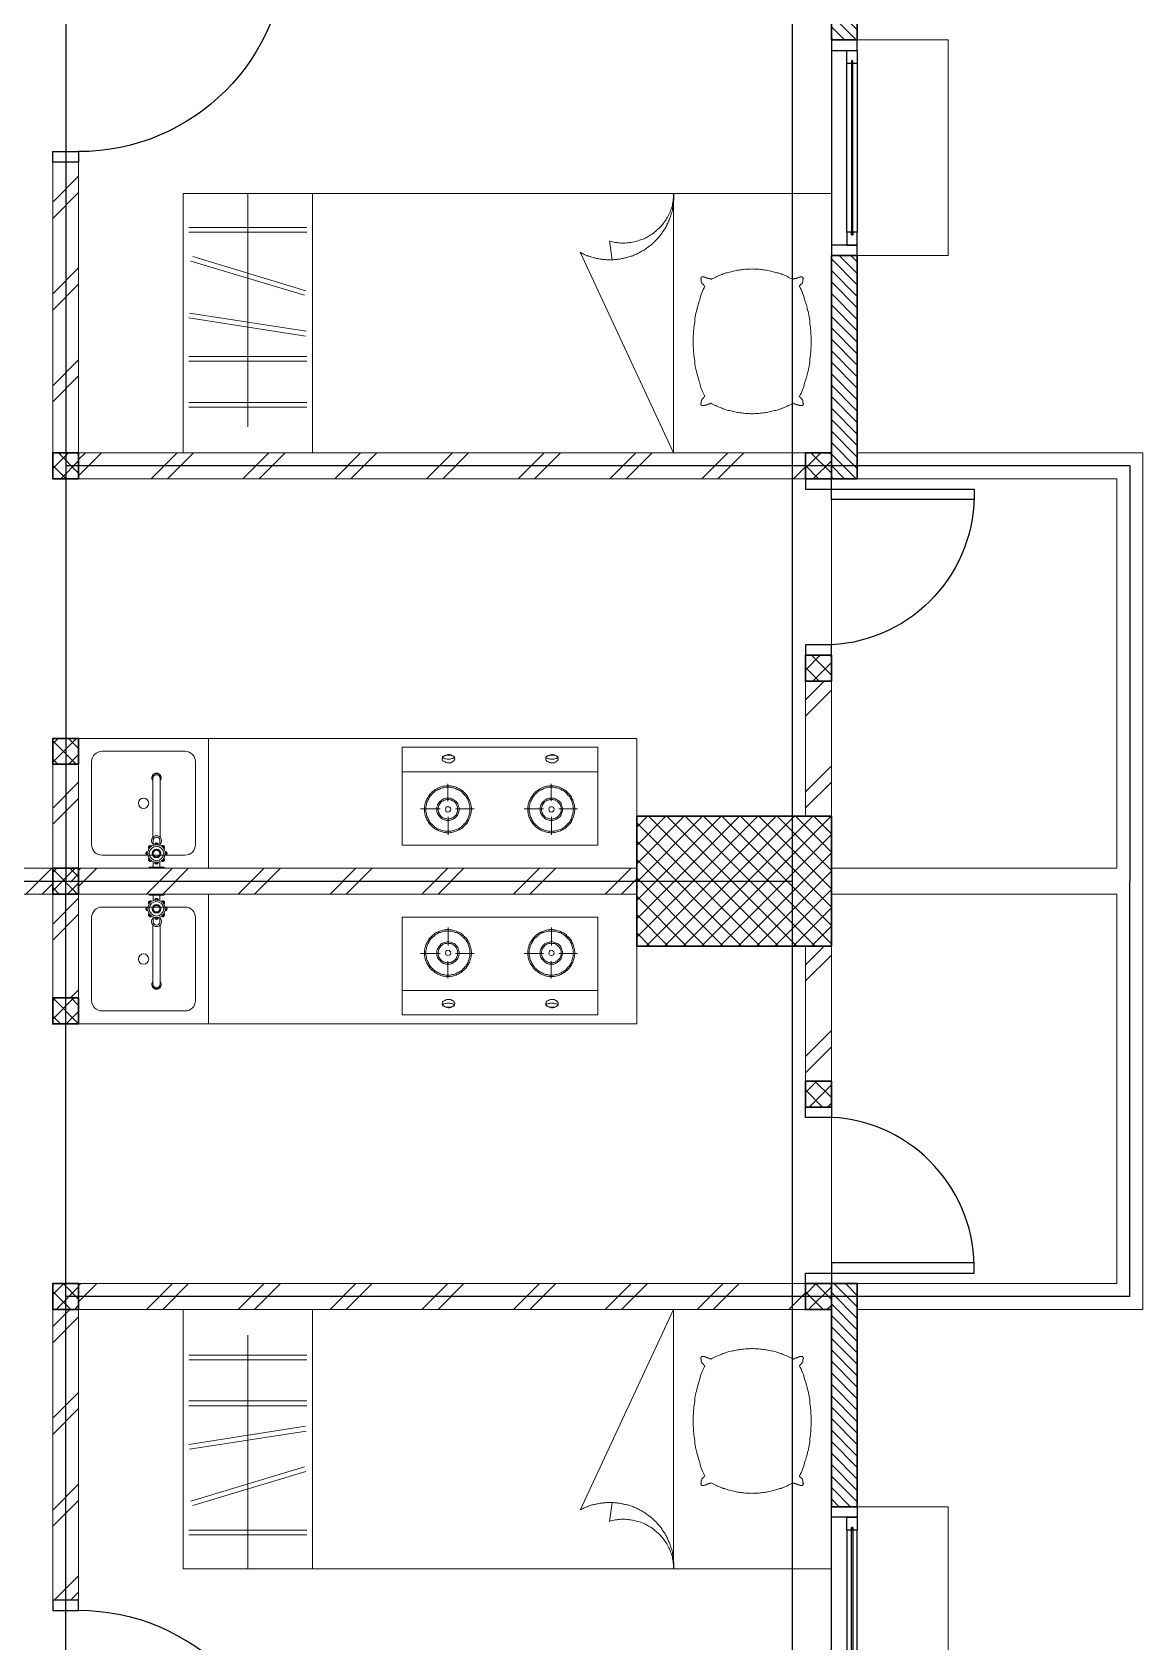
# Model space of a CAD drawing. Header units: millimetres. Extents: x -324 to 75, y -297 to 212.
# Drawn here: x -239.97 to -235.69, y 171.01 to 177.21 of the extents above; entities that cross this region are included whole.
import ezdxf

# ---------------------------------------------------------------- set-up
doc = ezdxf.new("R2010")
doc.units = ezdxf.units.MM
for name, color, linetype, lineweight in [('ars', 11, 'Continuous', 0), ('KOL', 1, 'Continuous', 30), ('KOLOM', 4, 'Continuous', 9), ('lan', 7, 'Continuous', 15), ('SANITAIR', 15, 'Continuous', 9), ('tem', 5, 'Continuous', 20)]:
    doc.layers.add(name, color=color, linetype=linetype, lineweight=lineweight)
doc.layers.add('as', color=1, linetype='Continuous', plot=False)
doc.layers.add('Kusen', color=30, linetype='Continuous')
pattern_1 = [(45, (-0.795, 7.625), (-0.1767767, 0.1767767), []), (45, (-0.7325, 7.625), (-0.1767767, 0.1767767), [])]

# ---------------------------------------------------------------- blocks, each defined once
blk = doc.blocks.new('T. J2')
at = {"layer": 'Kusen'}
for p, q in [((-0.3692, 0.1), (0.2808, 0.1)), ((-0.4192, 0), (0.3308, 0)), ((0.2808, 0.06), (-0.3692, 0.06))]:
    blk.add_line(p, q, dxfattribs=at)
for points in [[(-0.4592, 0), (-0.4192, 0), (-0.4192, 0.1), (-0.4592, 0.1)], [(0.3308, 0), (0.3708, 0), (0.3708, 0.1), (0.3308, 0.1)]]:
    blk.add_lwpolyline(points, close=True, dxfattribs=at)
for points in [[(-0.3692, 0.0775), (-0.3692, 0.06), (-0.4192, 0.06), (-0.4192, 0.1), (-0.3692, 0.1), (-0.3692, 0.0825), (-0.3792, 0.0825), (-0.3792, 0.0775), (-0.3692, 0.0775)], [(0.2808, 0.0775), (0.2808, 0.06), (0.3308, 0.06), (0.3308, 0.1), (0.2808, 0.1), (0.2808, 0.0825), (0.2908, 0.0825), (0.2908, 0.0775), (0.2808, 0.0775)]]:
    blk.add_lwpolyline(points, dxfattribs=at)
at = {"layer": 'Kusen', "color": 141}
blk.add_lwpolyline([(-0.3792, 0.0775), (0.2908, 0.0775), (0.2908, 0.0825), (-0.3792, 0.0825)], close=True, dxfattribs=at)
blk = doc.blocks.new('K 10.10')
at = {"layer": 'ars'}
h = blk.add_hatch(dxfattribs=at)
h.set_pattern_fill('_USER', color=256, scale=0.05, angle=45, double=1, pattern_type=0)
h.set_pattern_definition([(45, (0, 0), (-0.035355339, 0.035355339), []), (135, (0, 0), (-0.035355339, -0.035355339), [])])
h.paths.add_polyline_path([(1560.5383, 1380.4069), (1560.6383, 1380.4069), (1560.6383, 1380.5069), (1560.5383, 1380.5069)])
at = {"layer": 'KOL'}
blk.add_lwpolyline([(1560.5383, 1380.4069), (1560.6383, 1380.4069), (1560.6383, 1380.5069), (1560.5383, 1380.5069)], close=True, dxfattribs=at)
blk = doc.blocks.new('P.60')
at = {"layer": 'Kusen'}
for points in [[(1472.8348, 997.5354), (1472.8748, 997.5354), (1472.8748, 997.4354), (1472.8348, 997.4354)], [(1473.4748, 997.5354), (1473.5148, 997.5354), (1473.5148, 997.4354), (1473.4748, 997.4354)], [(1472.8748, 996.8854), (1472.9148, 996.8854), (1472.9148, 997.4354), (1472.8748, 997.4354)]]:
    blk.add_lwpolyline(points, close=True, dxfattribs=at)
blk.add_arc((1472.8948, 997.4658), 0.5808, 268.02661, 356.99428, dxfattribs=at)
blk = doc.blocks.new('P.80')
at = {"layer": 'Kusen'}
for points in [[(-69.8094, -74.8368), (-69.7694, -74.8368), (-69.7694, -74.0368), (-69.8094, -74.0368)], [(-70.6094, -74.9368), (-70.5694, -74.9368), (-70.5694, -74.8368), (-70.6094, -74.8368)], [(-69.7694, -74.9368), (-69.7294, -74.9368), (-69.7294, -74.8368), (-69.7694, -74.8368)]]:
    blk.add_lwpolyline(points, close=True, dxfattribs=at)
blk.add_arc((-69.7694, -74.8368), 0.8, 90, 180, dxfattribs=at)
blk = doc.blocks.new('KRAN DPR ATAS')
for p, q in [((-0.0289, 0), (0.0289, 0)), ((-0.0289, 0), (-0.0289, -0.0021)), ((0.0289, 0), (0.0289, -0.0021)), ((-0.0275, -0.0035), (0.0275, -0.0035)), ((-0.0127, -0.0092), (-0.0127, -0.0252)), ((0.0127, -0.0092), (0.0127, -0.0252)), ((-0.014, -0.1188), (-0.014, -0.3457)), ((-0.0127, -0.0877), (-0.0127, -0.1101)), ((0.0127, -0.0877), (0.0127, -0.1101)), ((0.014, -0.1188), (0.014, -0.3457))]:
    blk.add_line(p, q)
for radius in [0.0338, 0.0279, 0.0166, 0.0138, 0.0123]:
    blk.add_circle((0, -0.0564), radius)
for centre, radius, start, end in [((-0.0338, -0.0564), 0.00706, 84.00203, 275.99797), ((-0.0315, -0.0564), 0.00706, 103.11888, 256.88112), ((-0.0239, -0.0326), 0.00706, 39.00203, 230.99797), ((-0.0222, -0.0342), 0.00706, 58.11888, 211.88112), ((-0.0275, -0.0021), 0.00141, 180, 270), ((-0.0183, -0.0092), 0.00564, 0, 90), ((-0.0009, -0.0214), 0.00884, 254.902, 254.902), ((0, -0.0227), 0.00706, 354.00203, 185.99797), ((0, -0.025), 0.00706, 13.11888, 166.88112), ((0.0183, -0.0092), 0.00564, 90, 180), ((0.0239, -0.0326), 0.00706, 309.00203, 140.99797), ((0.0222, -0.0342), 0.00706, 328.11888, 121.88112), ((0.0275, -0.0021), 0.00141, 270, 0), ((0.0338, -0.0564), 0.00706, 264.00203, 95.99797), ((0.0315, -0.0564), 0.00706, 283.11888, 76.88112), ((-0.0239, -0.0803), 0.00706, 129.00203, 320.99797), ((-0.0222, -0.0787), 0.00706, 148.11888, 301.88112), ((0, -0.1058), 0.0191, 134.71101, 45.28899), ((0, -0.1058), 0.0134, 198.67172, 270), ((0, -0.0902), 0.00706, 174.00203, 5.99797), ((0, -0.0879), 0.00706, 193.11888, 346.88112), ((0, -0.1058), 0.0134, 270, 341.32828), ((0.0239, -0.0803), 0.00706, 219.00203, 50.99797), ((0.0222, -0.0787), 0.00706, 238.11888, 31.88112), ((0, -0.3457), 0.0178, 141.82775, 38.17225), ((0, -0.3484), 0.0178, 175.66412, 4.33588), ((0, -0.3457), 0.014, 180, 0)]:
    blk.add_arc(centre, radius, start, end)
blk = doc.blocks.new('KOMPOR')
for points in [[(0, 0.3765), (0, -0.3765)], [(0.0944, 0.3765), (0, 0.3765)], [(0.3765, 0.3765), (0.0944, 0.3765)], [(0.0944, 0.3765), (0.0944, -0.3765)], [(0.3765, -0.3765), (0.3765, 0.3765)], [(0.2385, 0.2906), (0.2337, 0.2906), (0.23, 0.2906), (0.2252, 0.2893), (0.2203, 0.2893), (0.2167, 0.2881), (0.2119, 0.2869), (0.2082, 0.2857), (0.2034, 0.2833), (0.1998, 0.2821), (0.1961, 0.2797), (0.1925, 0.2772), (0.1889, 0.276), (0.1852, 0.2724), (0.1816, 0.27), (0.178, 0.2676), (0.1755, 0.2639), (0.1719, 0.2615), (0.1695, 0.2579), (0.1671, 0.2542), (0.1634, 0.2506), (0.1622, 0.247), (0.1598, 0.2433), (0.1574, 0.2397), (0.1562, 0.2361), (0.1538, 0.2312), (0.1525, 0.2276), (0.1513, 0.2228), (0.1501, 0.2191), (0.1501, 0.2143), (0.1489, 0.2094), (0.1489, 0.2058), (0.1489, 0.201), (0.1489, 0.1961), (0.1489, 0.1913), (0.1501, 0.1864), (0.1501, 0.1828), (0.1513, 0.178), (0.1525, 0.1743), (0.1538, 0.1695), (0.1562, 0.1659), (0.1574, 0.161), (0.1598, 0.1574), (0.1622, 0.1538), (0.1634, 0.1501), (0.1671, 0.1465), (0.1695, 0.1429), (0.1719, 0.1404), (0.1755, 0.1368), (0.178, 0.1344), (0.1816, 0.1308), (0.1852, 0.1283), (0.1889, 0.1259), (0.1925, 0.1235), (0.1961, 0.1211), (0.1998, 0.1199), (0.2034, 0.1174), (0.2082, 0.1162), (0.2119, 0.115), (0.2167, 0.1138), (0.2203, 0.1126), (0.2252, 0.1114), (0.23, 0.1114), (0.2337, 0.1102), (0.2385, 0.1102), (0.2433, 0.1102), (0.2482, 0.1114), (0.253, 0.1114), (0.2567, 0.1126), (0.2615, 0.1138), (0.2651, 0.115), (0.27, 0.1162), (0.2736, 0.1174), (0.2785, 0.1199), (0.2821, 0.1211), (0.2857, 0.1235), (0.2893, 0.1259), (0.293, 0.1283), (0.2966, 0.1308), (0.299, 0.1344), (0.3027, 0.1368), (0.3051, 0.1404), (0.3087, 0.1429), (0.3111, 0.1465), (0.3136, 0.1501), (0.316, 0.1538), (0.3184, 0.1574), (0.3196, 0.161), (0.322, 0.1659), (0.3232, 0.1695), (0.3245, 0.1743), (0.3257, 0.178), (0.3269, 0.1828), (0.3281, 0.1864), (0.3281, 0.1913), (0.3293, 0.1961), (0.3293, 0.201), (0.3293, 0.2058), (0.3281, 0.2094), (0.3281, 0.2143), (0.3269, 0.2191), (0.3257, 0.2228), (0.3245, 0.2276), (0.3232, 0.2312), (0.322, 0.2361), (0.3196, 0.2397), (0.3184, 0.2433), (0.316, 0.247), (0.3136, 0.2506), (0.3111, 0.2542), (0.3087, 0.2579), (0.3051, 0.2615), (0.3027, 0.2639), (0.299, 0.2676), (0.2966, 0.27), (0.293, 0.2724), (0.2893, 0.276), (0.2857, 0.2772), (0.2821, 0.2797), (0.2785, 0.2821), (0.2736, 0.2833), (0.27, 0.2857), (0.2651, 0.2869), (0.2615, 0.2881), (0.2567, 0.2893), (0.253, 0.2893), (0.2482, 0.2906), (0.2433, 0.2906), (0.2385, 0.2906)], [(0.2385, 0.2857), (0.2349, 0.2857), (0.23, 0.2857), (0.2264, 0.2845), (0.2215, 0.2833), (0.2179, 0.2833), (0.2131, 0.2821), (0.2094, 0.2809), (0.2058, 0.2785), (0.2022, 0.2772), (0.1985, 0.2748), (0.1949, 0.2736), (0.1913, 0.2712), (0.1877, 0.2688), (0.1852, 0.2663), (0.1816, 0.2639), (0.1792, 0.2603), (0.1755, 0.2579), (0.1731, 0.2542), (0.1707, 0.2518), (0.1683, 0.2482), (0.1659, 0.2446), (0.1646, 0.2409), (0.1622, 0.2373), (0.161, 0.2337), (0.1586, 0.23), (0.1574, 0.2264), (0.1562, 0.2215), (0.1562, 0.2179), (0.155, 0.2131), (0.1538, 0.2094), (0.1538, 0.2046), (0.1538, 0.201), (0.1538, 0.1961), (0.1538, 0.1925), (0.155, 0.1877), (0.1562, 0.184), (0.1562, 0.1792), (0.1574, 0.1755), (0.1586, 0.1719), (0.161, 0.1671), (0.1622, 0.1634), (0.1646, 0.1598), (0.1659, 0.1562), (0.1683, 0.1525), (0.1707, 0.1501), (0.1731, 0.1465), (0.1755, 0.1441), (0.1792, 0.1404), (0.1816, 0.138), (0.1852, 0.1356), (0.1877, 0.132), (0.1913, 0.1308), (0.1949, 0.1283), (0.1985, 0.1259), (0.2022, 0.1235), (0.2058, 0.1223), (0.2094, 0.1211), (0.2131, 0.1199), (0.2179, 0.1186), (0.2215, 0.1174), (0.2264, 0.1162), (0.23, 0.1162), (0.2349, 0.1162), (0.2385, 0.1162), (0.2433, 0.1162), (0.247, 0.1162), (0.2518, 0.1162), (0.2554, 0.1174), (0.2603, 0.1186), (0.2639, 0.1199), (0.2676, 0.1211), (0.2724, 0.1223), (0.276, 0.1235), (0.2797, 0.1259), (0.2833, 0.1283), (0.2869, 0.1308), (0.2893, 0.132), (0.293, 0.1356), (0.2954, 0.138), (0.299, 0.1404), (0.3015, 0.1441), (0.3039, 0.1465), (0.3075, 0.1501), (0.3087, 0.1525), (0.3111, 0.1562), (0.3136, 0.1598), (0.316, 0.1634), (0.3172, 0.1671), (0.3184, 0.1719), (0.3196, 0.1755), (0.3208, 0.1792), (0.322, 0.184), (0.3232, 0.1877), (0.3232, 0.1925), (0.3232, 0.1961), (0.3232, 0.201), (0.3232, 0.2046), (0.3232, 0.2094), (0.3232, 0.2131), (0.322, 0.2179), (0.3208, 0.2215), (0.3196, 0.2264), (0.3184, 0.23), (0.3172, 0.2337), (0.316, 0.2373), (0.3136, 0.2409), (0.3111, 0.2446), (0.3087, 0.2482), (0.3075, 0.2518), (0.3039, 0.2542), (0.3015, 0.2579), (0.299, 0.2603), (0.2954, 0.2639), (0.293, 0.2663), (0.2893, 0.2688), (0.2869, 0.2712), (0.2833, 0.2736), (0.2797, 0.2748), (0.276, 0.2772), (0.2724, 0.2785), (0.2676, 0.2809), (0.2639, 0.2821), (0.2603, 0.2833), (0.2554, 0.2833), (0.2518, 0.2845), (0.247, 0.2857), (0.2433, 0.2857), (0.2385, 0.2857)], [(0.2373, 0.3063), (0.2373, 0.2312)], [(0.0436, 0.2228), (0.0472, 0.2228), (0.0496, 0.2215), (0.0533, 0.2191), (0.0545, 0.2155), (0.0557, 0.2119), (0.0581, 0.2094), (0.0593, 0.2046), (0.0593, 0.1998), (0.0593, 0.1949), (0.0593, 0.1901), (0.0569, 0.1864), (0.0557, 0.1828), (0.0533, 0.1792), (0.0508, 0.178), (0.0484, 0.1755), (0.046, 0.1743), (0.0424, 0.1743), (0.04, 0.1755), (0.0375, 0.178), (0.0339, 0.1792), (0.0327, 0.1828), (0.0315, 0.1864), (0.0291, 0.1901), (0.0278, 0.1949), (0.0278, 0.1998), (0.0291, 0.2046), (0.0303, 0.2094), (0.0315, 0.2119), (0.0339, 0.2155), (0.0351, 0.2191), (0.0375, 0.2215), (0.0412, 0.2228), (0.0436, 0.2228)], [(0.0375, 0.2215), (0.04, 0.2215), (0.04, 0.2203), (0.0424, 0.2179), (0.0436, 0.2155), (0.0448, 0.2119), (0.0448, 0.2082), (0.046, 0.2034), (0.046, 0.1998), (0.046, 0.1961), (0.046, 0.1913), (0.0448, 0.1877), (0.0436, 0.184), (0.0436, 0.1816), (0.0412, 0.178), (0.04, 0.1768), (0.0387, 0.1755), (0.0375, 0.1755), (0.0351, 0.1768), (0.0339, 0.178), (0.0327, 0.1816), (0.0315, 0.184), (0.0315, 0.1877), (0.0303, 0.1913), (0.0303, 0.1961), (0.0303, 0.1998), (0.0303, 0.2034), (0.0315, 0.2082), (0.0315, 0.2119), (0.0327, 0.2155), (0.0339, 0.2179), (0.0351, 0.2203), (0.0363, 0.2215), (0.0375, 0.2215)], [(0.1404, 0.201), (0.207, 0.201)], [(0.2385, 0.2433), (0.2349, 0.2433), (0.23, 0.2433), (0.2264, 0.2421), (0.2215, 0.2409), (0.2179, 0.2385), (0.2143, 0.2361), (0.2119, 0.2337), (0.2082, 0.2312), (0.2058, 0.2276), (0.2034, 0.2252), (0.201, 0.2215), (0.1985, 0.2179), (0.1973, 0.2131), (0.1961, 0.2094), (0.1961, 0.2046), (0.1961, 0.201), (0.1961, 0.1961), (0.1961, 0.1925), (0.1973, 0.1877), (0.1985, 0.184), (0.201, 0.1804), (0.2034, 0.1768), (0.2058, 0.1731), (0.2082, 0.1707), (0.2119, 0.1671), (0.2143, 0.1646), (0.2179, 0.1622), (0.2215, 0.161), (0.2264, 0.1598), (0.23, 0.1586), (0.2349, 0.1574), (0.2385, 0.1574), (0.2433, 0.1574), (0.247, 0.1586), (0.2518, 0.1598), (0.2554, 0.161), (0.2591, 0.1622), (0.2627, 0.1646), (0.2663, 0.1671), (0.2688, 0.1707), (0.2724, 0.1731), (0.2748, 0.1768), (0.2772, 0.1804), (0.2785, 0.184), (0.2797, 0.1877), (0.2809, 0.1925), (0.2821, 0.1961), (0.2821, 0.201), (0.2821, 0.2046), (0.2809, 0.2094), (0.2797, 0.2131), (0.2785, 0.2179), (0.2772, 0.2215), (0.2748, 0.2252), (0.2724, 0.2276), (0.2688, 0.2312), (0.2663, 0.2337), (0.2627, 0.2361), (0.2591, 0.2385), (0.2554, 0.2409), (0.2518, 0.2421), (0.247, 0.2433), (0.2433, 0.2433), (0.2385, 0.2433)], [(0.2385, 0.2385), (0.2349, 0.2385), (0.2312, 0.2373), (0.2276, 0.2373), (0.224, 0.2361), (0.2203, 0.2337), (0.2179, 0.2324), (0.2143, 0.23), (0.2119, 0.2276), (0.2094, 0.2252), (0.207, 0.2215), (0.2058, 0.2191), (0.2034, 0.2155), (0.2022, 0.2119), (0.2022, 0.2082), (0.201, 0.2046), (0.201, 0.201), (0.201, 0.1973), (0.2022, 0.1925), (0.2022, 0.1889), (0.2034, 0.1864), (0.2058, 0.1828), (0.207, 0.1792), (0.2094, 0.1768), (0.2119, 0.1743), (0.2143, 0.1719), (0.2179, 0.1695), (0.2203, 0.1671), (0.224, 0.1659), (0.2276, 0.1646), (0.2312, 0.1634), (0.2349, 0.1634), (0.2385, 0.1622), (0.2421, 0.1634), (0.247, 0.1634), (0.2506, 0.1646), (0.253, 0.1659), (0.2567, 0.1671), (0.2603, 0.1695), (0.2627, 0.1719), (0.2651, 0.1743), (0.2676, 0.1768), (0.27, 0.1792), (0.2724, 0.1828), (0.2736, 0.1864), (0.2748, 0.1889), (0.276, 0.1925), (0.276, 0.1973), (0.2772, 0.201), (0.276, 0.2046), (0.276, 0.2082), (0.2748, 0.2119), (0.2736, 0.2155), (0.2724, 0.2191), (0.27, 0.2215), (0.2676, 0.2252), (0.2651, 0.2276), (0.2627, 0.23), (0.2603, 0.2324), (0.2567, 0.2337), (0.253, 0.2361), (0.2506, 0.2373), (0.247, 0.2373), (0.2421, 0.2385), (0.2385, 0.2385)], [(0.2385, 0.2107), (0.2349, 0.2094), (0.2312, 0.2082), (0.23, 0.2046), (0.2288, 0.201), (0.23, 0.1961), (0.2312, 0.1937), (0.2349, 0.1913), (0.2385, 0.1901), (0.2433, 0.1913), (0.2458, 0.1937), (0.2482, 0.1961), (0.2494, 0.201), (0.2482, 0.2046), (0.2458, 0.2082), (0.2433, 0.2094), (0.2385, 0.2107)], [(0.3366, 0.1998), (0.2676, 0.1998)], [(0.2373, 0.0993), (0.2373, 0.1719)], [(0.2385, -0.1077), (0.2337, -0.1077), (0.23, -0.1077), (0.2252, -0.109), (0.2203, -0.109), (0.2167, -0.1102), (0.2119, -0.1114), (0.2082, -0.1126), (0.2034, -0.115), (0.1998, -0.1162), (0.1961, -0.1186), (0.1925, -0.1211), (0.1889, -0.1235), (0.1852, -0.1259), (0.1816, -0.1283), (0.178, -0.1308), (0.1755, -0.1344), (0.1719, -0.1368), (0.1695, -0.1404), (0.1671, -0.1441), (0.1634, -0.1477), (0.1622, -0.1513), (0.1598, -0.155), (0.1574, -0.1586), (0.1562, -0.1622), (0.1538, -0.1671), (0.1525, -0.1707), (0.1513, -0.1755), (0.1501, -0.1792), (0.1501, -0.184), (0.1489, -0.1889), (0.1489, -0.1925), (0.1489, -0.1973), (0.1489, -0.2022), (0.1489, -0.207), (0.1501, -0.2119), (0.1501, -0.2155), (0.1513, -0.2203), (0.1525, -0.224), (0.1538, -0.2288), (0.1562, -0.2324), (0.1574, -0.2373), (0.1598, -0.2409), (0.1622, -0.2446), (0.1634, -0.2482), (0.1671, -0.2518), (0.1695, -0.2554), (0.1719, -0.2579), (0.1755, -0.2615), (0.178, -0.2639), (0.1816, -0.2676), (0.1852, -0.27), (0.1889, -0.2724), (0.1925, -0.2748), (0.1961, -0.2772), (0.1998, -0.2785), (0.2034, -0.2809), (0.2082, -0.2821), (0.2119, -0.2833), (0.2167, -0.2845), (0.2203, -0.2857), (0.2252, -0.2869), (0.23, -0.2869), (0.2337, -0.2881), (0.2385, -0.2881), (0.2433, -0.2881), (0.2482, -0.2869), (0.253, -0.2869), (0.2567, -0.2857), (0.2615, -0.2845), (0.2651, -0.2833), (0.27, -0.2821), (0.2736, -0.2809), (0.2785, -0.2785), (0.2821, -0.2772), (0.2857, -0.2748), (0.2893, -0.2724), (0.293, -0.27), (0.2966, -0.2676), (0.299, -0.2639), (0.3027, -0.2615), (0.3051, -0.2579), (0.3087, -0.2554), (0.3111, -0.2518), (0.3136, -0.2482), (0.316, -0.2446), (0.3184, -0.2409), (0.3196, -0.2373), (0.322, -0.2324), (0.3232, -0.2288), (0.3245, -0.224), (0.3257, -0.2203), (0.3269, -0.2155), (0.3281, -0.2119), (0.3281, -0.207), (0.3293, -0.2022), (0.3293, -0.1973), (0.3293, -0.1925), (0.3281, -0.1889), (0.3281, -0.184), (0.3269, -0.1792), (0.3257, -0.1755), (0.3245, -0.1707), (0.3232, -0.1671), (0.322, -0.1622), (0.3196, -0.1586), (0.3184, -0.155), (0.316, -0.1513), (0.3136, -0.1477), (0.3111, -0.1441), (0.3087, -0.1404), (0.3051, -0.1368), (0.3027, -0.1344), (0.299, -0.1308), (0.2966, -0.1283), (0.293, -0.1259), (0.2893, -0.1235), (0.2857, -0.1211), (0.2821, -0.1186), (0.2785, -0.1162), (0.2736, -0.115), (0.27, -0.1126), (0.2651, -0.1114), (0.2615, -0.1102), (0.2567, -0.109), (0.253, -0.109), (0.2482, -0.1077), (0.2433, -0.1077), (0.2385, -0.1077)], [(0.2385, -0.1126), (0.2349, -0.1126), (0.23, -0.1126), (0.2264, -0.1138), (0.2215, -0.115), (0.2179, -0.115), (0.2131, -0.1162), (0.2094, -0.1174), (0.2058, -0.1199), (0.2022, -0.1211), (0.1985, -0.1235), (0.1949, -0.1247), (0.1913, -0.1271), (0.1877, -0.1295), (0.1852, -0.132), (0.1816, -0.1344), (0.1792, -0.138), (0.1755, -0.1404), (0.1731, -0.1441), (0.1707, -0.1465), (0.1683, -0.1501), (0.1659, -0.1538), (0.1646, -0.1574), (0.1622, -0.161), (0.161, -0.1646), (0.1586, -0.1683), (0.1574, -0.1719), (0.1562, -0.1768), (0.1562, -0.1804), (0.155, -0.1852), (0.1538, -0.1889), (0.1538, -0.1937), (0.1538, -0.1973), (0.1538, -0.2022), (0.1538, -0.2058), (0.155, -0.2107), (0.1562, -0.2143), (0.1562, -0.2191), (0.1574, -0.2228), (0.1586, -0.2264), (0.161, -0.2312), (0.1622, -0.2349), (0.1646, -0.2385), (0.1659, -0.2421), (0.1683, -0.2458), (0.1707, -0.2482), (0.1731, -0.2518), (0.1755, -0.2554), (0.1792, -0.2579), (0.1816, -0.2603), (0.1852, -0.2627), (0.1877, -0.2663), (0.1913, -0.2688), (0.1949, -0.27), (0.1985, -0.2724), (0.2022, -0.2748), (0.2058, -0.276), (0.2094, -0.2772), (0.2131, -0.2785), (0.2179, -0.2797), (0.2215, -0.2809), (0.2264, -0.2821), (0.23, -0.2821), (0.2349, -0.2821), (0.2385, -0.2833), (0.2433, -0.2821), (0.247, -0.2821), (0.2518, -0.2821), (0.2554, -0.2809), (0.2603, -0.2797), (0.2639, -0.2785), (0.2676, -0.2772), (0.2724, -0.276), (0.276, -0.2748), (0.2797, -0.2724), (0.2833, -0.27), (0.2869, -0.2688), (0.2893, -0.2663), (0.293, -0.2627), (0.2954, -0.2603), (0.299, -0.2579), (0.3015, -0.2554), (0.3039, -0.2518), (0.3075, -0.2482), (0.3087, -0.2458), (0.3111, -0.2421), (0.3136, -0.2385), (0.316, -0.2349), (0.3172, -0.2312), (0.3184, -0.2264), (0.3196, -0.2228), (0.3208, -0.2191), (0.322, -0.2143), (0.3232, -0.2107), (0.3232, -0.2058), (0.3232, -0.2022), (0.3232, -0.1973), (0.3232, -0.1937), (0.3232, -0.1889), (0.3232, -0.1852), (0.322, -0.1804), (0.3208, -0.1768), (0.3196, -0.1719), (0.3184, -0.1683), (0.3172, -0.1646), (0.316, -0.161), (0.3136, -0.1574), (0.3111, -0.1538), (0.3087, -0.1501), (0.3075, -0.1465), (0.3039, -0.1441), (0.3015, -0.1404), (0.299, -0.138), (0.2954, -0.1344), (0.293, -0.132), (0.2893, -0.1295), (0.2869, -0.1271), (0.2833, -0.1247), (0.2797, -0.1235), (0.276, -0.1211), (0.2724, -0.1199), (0.2676, -0.1174), (0.2639, -0.1162), (0.2603, -0.115), (0.2554, -0.115), (0.2518, -0.1138), (0.247, -0.1126), (0.2433, -0.1126), (0.2385, -0.1126)], [(0.2373, -0.0932), (0.2373, -0.1671)], [(0.0436, -0.1768), (0.0472, -0.1768), (0.0496, -0.178), (0.0533, -0.1804), (0.0545, -0.1828), (0.0557, -0.1864), (0.0581, -0.1901), (0.0593, -0.1949), (0.0593, -0.1985), (0.0593, -0.2034), (0.0593, -0.2082), (0.0569, -0.2119), (0.0557, -0.2167), (0.0533, -0.2191), (0.0508, -0.2215), (0.0484, -0.224), (0.046, -0.224), (0.0424, -0.224), (0.04, -0.224), (0.0375, -0.2215), (0.0339, -0.2191), (0.0327, -0.2167), (0.0315, -0.2119), (0.0291, -0.2082), (0.0278, -0.2034), (0.0278, -0.1985), (0.0291, -0.1949), (0.0303, -0.1901), (0.0315, -0.1864), (0.0339, -0.1828), (0.0351, -0.1804), (0.0375, -0.178), (0.0412, -0.1768), (0.0436, -0.1768)], [(0.0375, -0.1768), (0.04, -0.178), (0.04, -0.1792), (0.0424, -0.1804), (0.0436, -0.1828), (0.0448, -0.1864), (0.0448, -0.1901), (0.046, -0.1949), (0.046, -0.1985), (0.046, -0.2034), (0.046, -0.2082), (0.0448, -0.2107), (0.0436, -0.2155), (0.0436, -0.2179), (0.0412, -0.2203), (0.04, -0.2228), (0.0387, -0.2228), (0.0375, -0.2228), (0.0351, -0.2228), (0.0339, -0.2203), (0.0327, -0.2179), (0.0315, -0.2155), (0.0315, -0.2107), (0.0303, -0.2082), (0.0303, -0.2034), (0.0303, -0.1985), (0.0303, -0.1949), (0.0315, -0.1901), (0.0315, -0.1864), (0.0327, -0.1828), (0.0339, -0.1804), (0.0351, -0.1792), (0.0363, -0.178), (0.0375, -0.1768)], [(0.2385, -0.155), (0.2349, -0.155), (0.23, -0.155), (0.2264, -0.1562), (0.2215, -0.1574), (0.2179, -0.1598), (0.2143, -0.1622), (0.2119, -0.1646), (0.2082, -0.1671), (0.2058, -0.1707), (0.2034, -0.1731), (0.201, -0.1768), (0.1985, -0.1804), (0.1973, -0.1852), (0.1961, -0.1889), (0.1961, -0.1937), (0.1961, -0.1973), (0.1961, -0.2022), (0.1961, -0.207), (0.1973, -0.2107), (0.1985, -0.2143), (0.201, -0.2179), (0.2034, -0.2215), (0.2058, -0.2252), (0.2082, -0.2288), (0.2119, -0.2312), (0.2143, -0.2337), (0.2179, -0.2361), (0.2215, -0.2373), (0.2264, -0.2385), (0.23, -0.2397), (0.2349, -0.2409), (0.2385, -0.2409), (0.2433, -0.2409), (0.247, -0.2397), (0.2518, -0.2385), (0.2554, -0.2373), (0.2591, -0.2361), (0.2627, -0.2337), (0.2663, -0.2312), (0.2688, -0.2288), (0.2724, -0.2252), (0.2748, -0.2215), (0.2772, -0.2179), (0.2785, -0.2143), (0.2797, -0.2107), (0.2809, -0.207), (0.2821, -0.2022), (0.2821, -0.1973), (0.2821, -0.1937), (0.2809, -0.1889), (0.2797, -0.1852), (0.2785, -0.1804), (0.2772, -0.1768), (0.2748, -0.1731), (0.2724, -0.1707), (0.2688, -0.1671), (0.2663, -0.1646), (0.2627, -0.1622), (0.2591, -0.1598), (0.2554, -0.1574), (0.2518, -0.1562), (0.247, -0.155), (0.2433, -0.155), (0.2385, -0.155)], [(0.2385, -0.1598), (0.2349, -0.1598), (0.2312, -0.161), (0.2276, -0.161), (0.224, -0.1622), (0.2203, -0.1646), (0.2179, -0.1659), (0.2143, -0.1683), (0.2119, -0.1707), (0.2094, -0.1731), (0.207, -0.1768), (0.2058, -0.1792), (0.2034, -0.1828), (0.2022, -0.1864), (0.2022, -0.1901), (0.201, -0.1937), (0.201, -0.1973), (0.201, -0.2022), (0.2022, -0.2058), (0.2022, -0.2094), (0.2034, -0.2131), (0.2058, -0.2155), (0.207, -0.2191), (0.2094, -0.2215), (0.2119, -0.224), (0.2143, -0.2264), (0.2179, -0.2288), (0.2203, -0.2312), (0.224, -0.2324), (0.2276, -0.2337), (0.2312, -0.2349), (0.2349, -0.2349), (0.2385, -0.2361), (0.2421, -0.2349), (0.247, -0.2349), (0.2506, -0.2337), (0.253, -0.2324), (0.2567, -0.2312), (0.2603, -0.2288), (0.2627, -0.2264), (0.2651, -0.224), (0.2676, -0.2215), (0.27, -0.2191), (0.2724, -0.2155), (0.2736, -0.2131), (0.2748, -0.2094), (0.276, -0.2058), (0.276, -0.2022), (0.2772, -0.1973), (0.276, -0.1937), (0.276, -0.1901), (0.2748, -0.1864), (0.2736, -0.1828), (0.2724, -0.1792), (0.27, -0.1768), (0.2676, -0.1731), (0.2651, -0.1707), (0.2627, -0.1683), (0.2603, -0.1659), (0.2567, -0.1646), (0.253, -0.1622), (0.2506, -0.161), (0.247, -0.161), (0.2421, -0.1598), (0.2385, -0.1598)], [(0.1404, -0.1973), (0.207, -0.1973)], [(0.2385, -0.1877), (0.2349, -0.1889), (0.2312, -0.1901), (0.23, -0.1937), (0.2288, -0.1973), (0.23, -0.2022), (0.2312, -0.2046), (0.2349, -0.207), (0.2385, -0.2082), (0.2433, -0.207), (0.2458, -0.2046), (0.2482, -0.2022), (0.2494, -0.1973), (0.2482, -0.1937), (0.2458, -0.1901), (0.2433, -0.1889), (0.2385, -0.1877)], [(0.2373, -0.299), (0.2373, -0.2264)], [(0.3366, -0.1985), (0.2676, -0.1985)], [(0.0944, -0.3765), (0, -0.3765)], [(0.0944, -0.3765), (0.3765, -0.3765)]]:
    blk.add_lwpolyline(points)
blk = doc.blocks.new('BED2')
blk.add_lwpolyline([(-0.4994, 1.9988), (0.4994, 1.9988), (0.4994, 0), (-0.4994, 0)], close=True)
for points in [[(0.4994, 1.9988), (0.4994, 0)], [(-0.1435, 1.8765), (-0.1435, 1.8765), (-0.1435, 1.8765), (-0.1447, 1.8765), (-0.1447, 1.8777), (-0.1447, 1.8789), (-0.1471, 1.8789), (-0.1471, 1.8814), (-0.1495, 1.8814), (-0.1495, 1.8826), (-0.1495, 1.8826), (-0.1495, 1.8838), (-0.1519, 1.8838), (-0.1519, 1.8862), (-0.1556, 1.8862), (-0.1556, 1.8874), (-0.158, 1.8874), (-0.158, 1.8886), (-0.1592, 1.8886), (-0.1592, 1.8886), (-0.1689, 1.8886), (-0.1689, 1.8898), (-0.1701, 1.8898), (-0.1701, 1.891), (-0.1737, 1.891), (-0.1737, 1.8898), (-0.1737, 1.8898), (-0.1737, 1.8886), (-0.1774, 1.8886), (-0.1774, 1.8886), (-0.1774, 1.8886), (-0.1774, 1.8862), (-0.1786, 1.8862), (-0.1786, 1.8789), (-0.1774, 1.8789), (-0.1774, 1.8765), (-0.1774, 1.8765), (-0.1774, 1.8729), (-0.1762, 1.8729), (-0.1762, 1.8705), (-0.1749, 1.8705), (-0.1749, 1.868), (-0.1737, 1.868), (-0.1737, 1.8668), (-0.1737, 1.8668), (-0.1737, 1.8632), (-0.1725, 1.8632), (-0.1725, 1.8608), (-0.1713, 1.8608), (-0.1713, 1.8571), (-0.1713, 1.8571), (-0.1713, 1.8559), (-0.1701, 1.8559), (-0.1701, 1.8547), (-0.1689, 1.8547), (-0.1689, 1.8523), (-0.1677, 1.8523)], [(0.2827, 1.8765), (0.2766, 1.8789), (0.2706, 1.8826), (0.2633, 1.885), (0.2573, 1.8874), (0.2512, 1.8898), (0.2439, 1.8923), (0.2379, 1.8947), (0.2306, 1.8959), (0.2246, 1.8983), (0.2185, 1.9007), (0.2113, 1.9019), (0.2052, 1.9044), (0.1979, 1.9056), (0.1919, 1.9068), (0.1846, 1.9092), (0.1786, 1.9104), (0.1713, 1.9116), (0.1653, 1.9128), (0.158, 1.914), (0.1519, 1.9153), (0.1447, 1.9165), (0.1374, 1.9165), (0.1314, 1.9177), (0.1241, 1.9189), (0.118, 1.9189), (0.1108, 1.9201), (0.1047, 1.9201), (0.0975, 1.9201), (0.0902, 1.9213), (0.0841, 1.9213), (0.0769, 1.9213), (0.0708, 1.9213), (0.0636, 1.9213), (0.0563, 1.9213), (0.0502, 1.9213), (0.043, 1.9201), (0.0369, 1.9201), (0.0297, 1.9201), (0.0224, 1.9189), (0.0163, 1.9189), (0.0091, 1.9177), (0.003, 1.9165), (-0.0042, 1.9165), (-0.0115, 1.9153), (-0.0176, 1.914), (-0.0248, 1.9128), (-0.0309, 1.9116), (-0.0381, 1.9104), (-0.0442, 1.9092), (-0.0515, 1.9068), (-0.0575, 1.9056), (-0.0648, 1.9044), (-0.0708, 1.9019), (-0.0781, 1.9007), (-0.0841, 1.8983), (-0.0902, 1.8959), (-0.0975, 1.8947), (-0.1035, 1.8923), (-0.1108, 1.8898), (-0.1168, 1.8874), (-0.1229, 1.885), (-0.1301, 1.8826), (-0.1362, 1.8789), (-0.1423, 1.8765)], [(0.3081, 1.8523), (0.3081, 1.8523), (0.3081, 1.8547), (0.3093, 1.8547), (0.3093, 1.8559), (0.3105, 1.8559), (0.3105, 1.8571), (0.3117, 1.8571), (0.3117, 1.8608), (0.3117, 1.8608), (0.3117, 1.8632), (0.313, 1.8632), (0.313, 1.8668), (0.3142, 1.8668), (0.3142, 1.868), (0.3142, 1.868), (0.3142, 1.8705), (0.3154, 1.8705), (0.3154, 1.8729), (0.3166, 1.8729), (0.3166, 1.8765), (0.3178, 1.8765), (0.3178, 1.8789), (0.3178, 1.8789), (0.3178, 1.8862), (0.3178, 1.8862), (0.3178, 1.8886), (0.3166, 1.8886), (0.3166, 1.8886), (0.3142, 1.8886), (0.3142, 1.8898), (0.313, 1.8898), (0.313, 1.891), (0.3093, 1.891), (0.3093, 1.8898), (0.3081, 1.8898), (0.3081, 1.8886), (0.2996, 1.8886), (0.2996, 1.8886), (0.2972, 1.8886), (0.2972, 1.8874), (0.296, 1.8874), (0.296, 1.8862), (0.2924, 1.8862), (0.2924, 1.8838), (0.29, 1.8838), (0.29, 1.8826), (0.2887, 1.8826), (0.2887, 1.8814), (0.2863, 1.8814), (0.2863, 1.8789), (0.2851, 1.8789), (0.2851, 1.8777), (0.2839, 1.8777), (0.2839, 1.8765), (0.2839, 1.8765), (0.2839, 1.8765), (0.2827, 1.8765)], [(-0.1677, 1.8523), (-0.1701, 1.8475), (-0.1725, 1.8426), (-0.1749, 1.8378), (-0.1774, 1.8329), (-0.1798, 1.8293), (-0.1822, 1.8245), (-0.1834, 1.8196), (-0.1858, 1.8148), (-0.187, 1.8099), (-0.1895, 1.8051), (-0.1907, 1.799), (-0.1931, 1.7942), (-0.1943, 1.7893), (-0.1955, 1.7845), (-0.1967, 1.7797), (-0.1979, 1.7748), (-0.1992, 1.77), (-0.2004, 1.7651), (-0.2016, 1.7591), (-0.2028, 1.7542), (-0.204, 1.7494), (-0.204, 1.7446), (-0.2052, 1.7397), (-0.2052, 1.7349), (-0.2064, 1.7288), (-0.2064, 1.724), (-0.2076, 1.7191), (-0.2076, 1.7143), (-0.2076, 1.7082), (-0.2076, 1.7034), (-0.2076, 1.6985), (-0.2088, 1.6937), (-0.2076, 1.6877), (-0.2076, 1.6828), (-0.2076, 1.678), (-0.2076, 1.6731), (-0.2076, 1.6683), (-0.2064, 1.6622), (-0.2064, 1.6574), (-0.2052, 1.6525), (-0.2052, 1.6477), (-0.204, 1.6429), (-0.204, 1.6368), (-0.2028, 1.632), (-0.2016, 1.6271), (-0.2004, 1.6223), (-0.1992, 1.6174), (-0.1979, 1.6126), (-0.1967, 1.6065), (-0.1955, 1.6017), (-0.1943, 1.5969), (-0.1931, 1.592), (-0.1907, 1.5872), (-0.1895, 1.5823), (-0.187, 1.5775), (-0.1858, 1.5726), (-0.1834, 1.5678), (-0.1822, 1.563), (-0.1798, 1.5581), (-0.1774, 1.5533), (-0.1749, 1.5484), (-0.1725, 1.5436), (-0.1701, 1.5387), (-0.1677, 1.5339)], [(0.3081, 1.5339), (0.3105, 1.5387), (0.313, 1.5436), (0.3154, 1.5484), (0.3178, 1.5533), (0.3202, 1.5581), (0.3226, 1.563), (0.3238, 1.5678), (0.3263, 1.5726), (0.3275, 1.5775), (0.3299, 1.5823), (0.3311, 1.5872), (0.3335, 1.592), (0.3347, 1.5969), (0.336, 1.6017), (0.3372, 1.6065), (0.3384, 1.6126), (0.3396, 1.6174), (0.3408, 1.6223), (0.342, 1.6271), (0.3432, 1.632), (0.3444, 1.6368), (0.3444, 1.6429), (0.3456, 1.6477), (0.3456, 1.6525), (0.3469, 1.6574), (0.3469, 1.6622), (0.3481, 1.6683), (0.3481, 1.6731), (0.3481, 1.678), (0.3481, 1.6828), (0.3493, 1.6889), (0.3493, 1.6937), (0.3493, 1.6985), (0.3481, 1.7034), (0.3481, 1.7082), (0.3481, 1.7143), (0.3481, 1.7191), (0.3469, 1.724), (0.3469, 1.7288), (0.3456, 1.7349), (0.3456, 1.7397), (0.3444, 1.7446), (0.3444, 1.7494), (0.3432, 1.7542), (0.342, 1.7591), (0.3408, 1.7651), (0.3396, 1.77), (0.3384, 1.7748), (0.3372, 1.7797), (0.336, 1.7845), (0.3347, 1.7893), (0.3335, 1.7942), (0.3311, 1.799), (0.3299, 1.8051), (0.3275, 1.8099), (0.3263, 1.8148), (0.3238, 1.8196), (0.3226, 1.8245), (0.3202, 1.8293), (0.3178, 1.8329), (0.3154, 1.8378), (0.313, 1.8426), (0.3105, 1.8475), (0.3081, 1.8523)], [(-0.1677, 1.5339), (-0.1689, 1.5339), (-0.1689, 1.5327), (-0.1701, 1.5327), (-0.1701, 1.5303), (-0.1713, 1.5303), (-0.1713, 1.5278), (-0.1713, 1.5278), (-0.1713, 1.5254), (-0.1725, 1.5254), (-0.1725, 1.523), (-0.1737, 1.523), (-0.1737, 1.5206), (-0.1737, 1.5206), (-0.1737, 1.5182), (-0.1749, 1.5182), (-0.1749, 1.5169), (-0.1762, 1.5169), (-0.1762, 1.5145), (-0.1774, 1.5145), (-0.1774, 1.5097), (-0.1774, 1.5097), (-0.1774, 1.5073), (-0.1786, 1.5073), (-0.1786, 1.5), (-0.1774, 1.5), (-0.1774, 1.4988), (-0.1774, 1.4988), (-0.1774, 1.4976), (-0.1737, 1.4976), (-0.1737, 1.4964), (-0.1737, 1.4964), (-0.1737, 1.4964), (-0.1701, 1.4964), (-0.1701, 1.4964), (-0.1689, 1.4964), (-0.1689, 1.4976), (-0.1592, 1.4976), (-0.1592, 1.4988), (-0.158, 1.4988), (-0.158, 1.5), (-0.1556, 1.5), (-0.1556, 1.5), (-0.1519, 1.5), (-0.1519, 1.5024), (-0.1495, 1.5024), (-0.1495, 1.5048), (-0.1495, 1.5048), (-0.1495, 1.5061), (-0.1471, 1.5061), (-0.1471, 1.5073), (-0.1447, 1.5073), (-0.1447, 1.5085), (-0.1447, 1.5085), (-0.1435, 1.5085), (-0.1435, 1.5097), (-0.1435, 1.5097)], [(-0.1423, 1.5109), (-0.1362, 1.5085), (-0.1289, 1.5048), (-0.1229, 1.5024), (-0.1168, 1.5), (-0.1108, 1.4976), (-0.1035, 1.4952), (-0.0975, 1.4939), (-0.0902, 1.4915), (-0.0841, 1.4891), (-0.0781, 1.4879), (-0.0708, 1.4855), (-0.0648, 1.4843), (-0.0575, 1.4818), (-0.0515, 1.4806), (-0.0442, 1.4794), (-0.0381, 1.477), (-0.0309, 1.4758), (-0.0248, 1.4746), (-0.0176, 1.4734), (-0.0115, 1.4722), (-0.0042, 1.4722), (0.003, 1.4709), (0.0091, 1.4697), (0.0163, 1.4685), (0.0224, 1.4685), (0.0297, 1.4673), (0.0369, 1.4673), (0.043, 1.4673), (0.0502, 1.4661), (0.0563, 1.4661), (0.0636, 1.4661), (0.0708, 1.4661), (0.0769, 1.4661), (0.0841, 1.4661), (0.0902, 1.4661), (0.0975, 1.4673), (0.1047, 1.4673), (0.1108, 1.4673), (0.118, 1.4685), (0.1241, 1.4685), (0.1314, 1.4697), (0.1386, 1.4709), (0.1447, 1.4722), (0.1519, 1.4722), (0.158, 1.4734), (0.1653, 1.4746), (0.1713, 1.4758), (0.1786, 1.477), (0.1846, 1.4794), (0.1919, 1.4806), (0.1979, 1.4818), (0.2052, 1.4843), (0.2113, 1.4855), (0.2185, 1.4879), (0.2246, 1.4891), (0.2306, 1.4915), (0.2379, 1.4939), (0.2439, 1.4952), (0.2512, 1.4976), (0.2573, 1.5), (0.2633, 1.5024), (0.2706, 1.5061), (0.2766, 1.5085), (0.2827, 1.5109)], [(0.2827, 1.5097), (0.2839, 1.5097)], [(0.2839, 1.5097), (0.2839, 1.5085), (0.2839, 1.5085), (0.2839, 1.5085), (0.2851, 1.5085), (0.2851, 1.5073), (0.2863, 1.5073), (0.2863, 1.5061), (0.2887, 1.5061), (0.2887, 1.5048), (0.29, 1.5048), (0.29, 1.5024), (0.2924, 1.5024), (0.2924, 1.5), (0.296, 1.5), (0.296, 1.5), (0.2972, 1.5), (0.2972, 1.4988), (0.2996, 1.4988), (0.2996, 1.4976), (0.3081, 1.4976), (0.3081, 1.4964), (0.3093, 1.4964), (0.3093, 1.4964), (0.313, 1.4964), (0.313, 1.4964), (0.3142, 1.4964), (0.3142, 1.4976), (0.3166, 1.4976), (0.3166, 1.4988), (0.3178, 1.4988), (0.3178, 1.5), (0.3178, 1.5), (0.3178, 1.5073), (0.3178, 1.5073), (0.3178, 1.5097), (0.3166, 1.5097), (0.3166, 1.5145), (0.3154, 1.5145), (0.3154, 1.5169), (0.3142, 1.5169), (0.3142, 1.5182), (0.3142, 1.5182), (0.3142, 1.5206), (0.313, 1.5206), (0.313, 1.523), (0.3117, 1.523), (0.3117, 1.5254), (0.3117, 1.5254), (0.3117, 1.5278), (0.3105, 1.5278), (0.3105, 1.5303), (0.3093, 1.5303), (0.3093, 1.5327), (0.3081, 1.5327), (0.3081, 1.5339), (0.3081, 1.5339)], [(-0.3154, 1.1441), (-0.3142, 1.1501), (-0.313, 1.155), (-0.3117, 1.161), (-0.3105, 1.1659), (-0.3105, 1.1719), (-0.3093, 1.1768), (-0.3093, 1.1828), (-0.3081, 1.1877), (-0.3081, 1.1937), (-0.3081, 1.1998), (-0.3081, 1.2046), (-0.3093, 1.2107), (-0.3093, 1.2155), (-0.3105, 1.2215), (-0.3105, 1.2264), (-0.3117, 1.2324), (-0.313, 1.2373), (-0.3142, 1.2433), (-0.3154, 1.2482), (-0.3166, 1.253), (-0.319, 1.2591), (-0.3202, 1.2639), (-0.3226, 1.2688), (-0.3238, 1.2748), (-0.3263, 1.2797), (-0.3287, 1.2845), (-0.3311, 1.2893), (-0.3347, 1.2942), (-0.3372, 1.299), (-0.3396, 1.3039), (-0.3432, 1.3087), (-0.3469, 1.3136), (-0.3505, 1.3172), (-0.3541, 1.322), (-0.3577, 1.3257), (-0.3614, 1.3305), (-0.365, 1.3341), (-0.3686, 1.3378), (-0.3735, 1.3426), (-0.3771, 1.3462), (-0.3808, 1.3499), (-0.3856, 1.3523), (-0.3904, 1.3559), (-0.3953, 1.3596), (-0.3989, 1.362), (-0.4038, 1.3644), (-0.4086, 1.368), (-0.4134, 1.3705), (-0.4183, 1.3729), (-0.4231, 1.3753), (-0.4292, 1.3777), (-0.434, 1.3789), (-0.4389, 1.3814), (-0.4437, 1.3826), (-0.4498, 1.385), (-0.4546, 1.3862), (-0.4607, 1.3874), (-0.4655, 1.3886), (-0.4715, 1.3898), (-0.4764, 1.3898), (-0.4824, 1.391), (-0.4873, 1.391), (-0.4933, 1.3923), (-0.4994, 1.3923)], [(-0.2718, 1.0315), (-0.2706, 1.0351), (-0.2682, 1.0387), (-0.2669, 1.0424), (-0.2645, 1.046), (-0.2633, 1.0496), (-0.2621, 1.0533), (-0.2609, 1.0581), (-0.2585, 1.0617), (-0.2573, 1.0654), (-0.2561, 1.069), (-0.2548, 1.0726), (-0.2536, 1.0763), (-0.2524, 1.0811), (-0.2512, 1.0847), (-0.2512, 1.0884), (-0.25, 1.092), (-0.2488, 1.0956), (-0.2488, 1.1005), (-0.2476, 1.1041), (-0.2464, 1.1077), (-0.2464, 1.1114), (-0.2464, 1.1162), (-0.2452, 1.1199), (-0.2452, 1.1235), (-0.2452, 1.1283), (-0.2439, 1.132), (-0.2439, 1.1356), (-0.2439, 1.1392), (-0.2439, 1.1441), (-0.2439, 1.1477), (-0.2439, 1.1513), (-0.2439, 1.1562), (-0.2439, 1.1598), (-0.2452, 1.1634), (-0.2452, 1.1671), (-0.2452, 1.1719), (-0.2464, 1.1755), (-0.2464, 1.1792), (-0.2464, 1.1828), (-0.2476, 1.1877), (-0.2488, 1.1913), (-0.2488, 1.1949), (-0.25, 1.1985), (-0.2512, 1.2034), (-0.2512, 1.207), (-0.2524, 1.2107), (-0.2536, 1.2143), (-0.2548, 1.2179), (-0.2561, 1.2228), (-0.2573, 1.2264), (-0.2585, 1.23), (-0.2597, 1.2337), (-0.2621, 1.2373), (-0.2633, 1.2409), (-0.2645, 1.2446), (-0.2657, 1.2482), (-0.2682, 1.2518), (-0.2694, 1.2554), (-0.2718, 1.2591), (-0.273, 1.2627), (-0.2754, 1.2663), (-0.2778, 1.27), (-0.2803, 1.2736), (-0.2815, 1.2772), (-0.2839, 1.2809), (-0.2863, 1.2845), (-0.2887, 1.2869), (-0.2912, 1.2906), (-0.2936, 1.2942), (-0.296, 1.2966), (-0.2984, 1.3002), (-0.3008, 1.3039), (-0.3033, 1.3063), (-0.3057, 1.3099), (-0.3093, 1.3123), (-0.3117, 1.316), (-0.3142, 1.3184), (-0.3178, 1.3208), (-0.3202, 1.3245), (-0.3226, 1.3269), (-0.3263, 1.3293), (-0.3287, 1.3317), (-0.3323, 1.3354), (-0.3347, 1.3378), (-0.3384, 1.3402), (-0.342, 1.3426), (-0.3444, 1.345), (-0.3481, 1.3475), (-0.3517, 1.3487), (-0.3541, 1.3511), (-0.3577, 1.3535), (-0.3614, 1.3559), (-0.365, 1.3584), (-0.3686, 1.3596), (-0.3711, 1.362), (-0.3747, 1.3632), (-0.3783, 1.3656), (-0.382, 1.3668), (-0.3856, 1.3692), (-0.3892, 1.3705), (-0.3929, 1.3717), (-0.3965, 1.3741), (-0.4001, 1.3753), (-0.4038, 1.3765), (-0.4074, 1.3777), (-0.411, 1.3789), (-0.4159, 1.3801), (-0.4195, 1.3814), (-0.4231, 1.3826), (-0.4268, 1.3838), (-0.4304, 1.385), (-0.4352, 1.3862), (-0.4389, 1.3862), (-0.4425, 1.3874), (-0.4461, 1.3886), (-0.451, 1.3886), (-0.4546, 1.3898), (-0.4582, 1.3898), (-0.4619, 1.391), (-0.4667, 1.391), (-0.4703, 1.391), (-0.474, 1.3923), (-0.4788, 1.3923), (-0.4824, 1.3923), (-0.4873, 1.3923), (-0.4909, 1.3923), (-0.4946, 1.3923), (-0.4994, 1.3923)], [(-0.4994, 1.391), (0.4994, 1.391)], [(0.4994, 1.391), (-0.273, 1.0315)], [(-0.2439, 1.1538), (-0.3166, 1.1441)], [(-0.4994, 0), (0.4994, 0)], [(0.4994, -0.4988), (-0.4994, -0.4988), (-0.4994, 0), (0.4994, 0), (0.4994, -0.4988)], [(-0.3686, -0.0218), (-0.3686, -0.477)], [(-0.3505, -0.477), (-0.3505, -0.0218)], [(-0.1241, -0.0254), (-0.2561, -0.4613)], [(-0.2391, -0.4685), (-0.1071, -0.0315)], [(0.0309, -0.0242), (-0.0381, -0.4746)], [(-0.02, -0.477), (0.0502, -0.0266)], [(0.1289, -0.0218), (0.1289, -0.477)], [(0.1471, -0.477), (0.1471, -0.0218)], [(0.3057, -0.0218), (0.3057, -0.477)], [(0.3238, -0.477), (0.3238, -0.0218)], [(0.4001, -0.2494), (-0.4994, -0.2494)]]:
    blk.add_lwpolyline(points)
blk = doc.blocks.new('typikal-1')
at = {"layer": 'as'}
for p, q in [((4.6, 6.3), (4.6, 2.2)), ((4.6, 6.3), (6.2, 6.3)), ((0, 2.2), (6.2, 2.2))]:
    blk.add_line(p, q, dxfattribs=at)
at = {"layer": 'KOL'}
for points in [[(2.035, 5.15), (2.96, 5.15), (2.96, 5.25), (2.035, 5.25)], [(3.79, 5.15), (4.65, 5.15), (4.65, 5.25), (3.79, 5.25)]]:
    blk.add_lwpolyline(points, close=True, dxfattribs=at)
at = {"layer": 'lan'}
for p, q in [((4.55, 5.25), (4.55, 6.35)), ((4.55, 6.35), (6.2, 6.35)), ((4.65, 5.25), (4.65, 6.25)), ((4.65, 6.25), (6.15, 6.25)), ((6.15, 5.15), (6.15, 6.25)), ((4.73, 5.15), (5.29, 5.15))]:
    blk.add_line(p, q, dxfattribs=at)
at = {"layer": 'SANITAIR'}
blk.add_lwpolyline([(5.65, 2.25), (6.15, 2.25), (6.15, 2.75), (5.65, 2.75)], close=True, dxfattribs=at)
blk.add_lwpolyline([(6.0599, 2.7), (5.7399, 2.7, 0.414214), (5.6999, 2.66), (5.6999, 2.34, 0.414214), (5.7399, 2.3), (6.0599, 2.3, 0.414214), (6.0999, 2.34), (6.0999, 2.66, 0.414214)], format="xyb", close=True, dxfattribs=at)
blk.add_circle((5.8999, 2.5), 0.02, dxfattribs=at)
at = {"layer": 'tem'}
for p, q in [((5.65, 2.25), (5.65, 4.4)), ((5.65, 4.4), (5.95, 4.4))]:
    blk.add_line(p, q, dxfattribs=at)
for points in [[(5.43, 5.05), (5.95, 5.05), (5.95, 5.15), (5.43, 5.15)], [(4.55, 2.25), (4.65, 2.25), (4.65, 5.05), (4.55, 5.05)], [(6.15, 2.25), (6.25, 2.25), (6.25, 4.4), (6.15, 4.4)], [(4.55, 2.25), (3.43, 2.25), (3.43, 2.15), (4.55, 2.15)], [(6.15, 2.25), (5.75, 2.25), (5.75, 2.15), (6.15, 2.15)], [(6.15, 1.05), (6.25, 1.05), (6.25, 2.15), (6.15, 2.15)]]:
    blk.add_lwpolyline(points, close=True, dxfattribs=at)
at = {"layer": 'ars'}
blk.add_blockref('BED2', (4.0506, 3.1512), dxfattribs=at)
at = {"layer": 'KOLOM', "extrusion": (0, 0, -1), "xscale": -1, "zscale": -1, "rotation": 180}
for p in [(-1565.1883, 1385.5569), (-1565.9683, 1385.5569), (-1565.1883, 1382.6569), (-1566.2883, 1382.6569), (-1566.7883, 1382.6569)]:
    blk.add_blockref('K 10.10', p, dxfattribs=at)
at = {"layer": 'Kusen', "xscale": -1, "rotation": 180}
blk.add_blockref('P.60', (-1468.1848, 1002.5854), dxfattribs=at)
at = {"layer": 'Kusen'}
blk.add_blockref('T. J2', (3.4192, 5.15), dxfattribs=at)
at = {"layer": 'Kusen', "xscale": -1}
blk.add_blockref('P.80', (-67.1794, 77.0868), dxfattribs=at)
at = {"layer": 'SANITAIR', "xscale": -1, "rotation": 180}
blk.add_blockref('KOMPOR', (5.6844, 3.8735), dxfattribs=at)
at = {"layer": 'SANITAIR', "extrusion": (0, 0, -1), "zscale": -1, "rotation": 90}
blk.add_blockref('KRAN DPR ATAS', (-6.1499, 2.55), dxfattribs=at)
blk = doc.blocks.new("k3'")
at = {"layer": 'ars'}
h = blk.add_hatch(dxfattribs=at)
h.set_pattern_fill('_USER', color=256, scale=0.05, angle=45, double=1, pattern_type=0)
h.set_pattern_definition([(45, (0, -4.975), (-0.03535534, 0.03535534), []), (135, (0, -4.975), (-0.03535534, -0.03535534), [])])
h.paths.add_polyline_path([(-0.25, -0.375), (0.25, -0.375), (0.25, 0.375), (-0.25, 0.375)])
at = {"layer": 'KOL'}
blk.add_lwpolyline([(-0.25, -0.375), (0.25, -0.375), (0.25, 0.375), (-0.25, 0.375)], close=True, dxfattribs=at)
blk = doc.blocks.new('A-4')
at = {"layer": 'ars'}
h = blk.add_hatch(dxfattribs=at)
h.set_pattern_fill('ANSI31', color=256, scale=0.25, angle=90, style=0)
h.set_pattern_definition([(135, (376.279584, 513.928732), (-0.0220970869, -0.0220970869), [])])
h.paths.add_polyline_path([(6.7, 38.615), (6.7, 37.69), (6.8, 37.69), (6.8, 38.615)])
h = blk.add_hatch(dxfattribs=at)
h.set_pattern_fill('TEMBOK', color=256, scale=0.25)
h.set_pattern_definition([(45, (-3.55016, -14.545), (-0.1767767, 0.1767767), []), (45, (-3.48766, -14.545), (-0.1767767, 0.1767767), [])])
h.paths.add_polyline_path([(3.7, 37.22), (3.8, 37.22), (3.8, 36.1), (3.7, 36.1)])
h = blk.add_hatch(dxfattribs=at)
h.set_pattern_fill('ANSI31', color=256, scale=0.25, angle=90, style=0)
h.set_pattern_definition([(135, (376.279584, 512.238732), (-0.0220970869, -0.0220970869), [])])
h.paths.add_polyline_path([(6.7, 36.86), (6.7, 36), (6.8, 36), (6.8, 36.86)])
h = blk.add_hatch(dxfattribs=at)
h.set_pattern_fill('TEMBOK', color=256, scale=0.25)
h.set_pattern_definition(pattern_1)
h.paths.add_polyline_path([(6.6, 36.1), (3.8, 36.1), (3.8, 36), (6.6, 36)])
h = blk.add_hatch(dxfattribs=at)
h.set_pattern_fill('TEMBOK', color=256, scale=0.25)
h.set_pattern_definition([(45, (-0.65016, -9.745), (-0.1767767, 0.1767767), []), (45, (-0.58766, -9.745), (-0.1767767, 0.1767767), [])])
h.paths.add_polyline_path([(6.6, 35.22), (6.7, 35.22), (6.7, 34.7), (6.6, 34.7)])
h = blk.add_hatch(dxfattribs=at)
h.set_pattern_fill('TEMBOK', color=256, scale=0.25)
h.set_pattern_definition([(45, (-3.55016, -15.81844), (-0.1767767, 0.1767767), []), (45, (-3.48766, -15.81844), (-0.1767767, 0.1767767), [])])
h.paths.add_polyline_path([(3.7, 34.4466), (3.8, 34.4466), (3.8, 34.8466), (3.7, 34.8466)])
h = blk.add_hatch(dxfattribs=at)
h.set_pattern_fill('TEMBOK', color=256, scale=0.25)
h.set_pattern_definition([(45, (-2.295, 21.625), (-0.1767767, 0.1767767), []), (45, (-2.2325, 21.625), (-0.1767767, 0.1767767), [])])
h.paths.add_polyline_path([(3.7, 34.4), (2.6, 34.4), (2.6, 34.5), (3.7, 34.5)])
h = blk.add_hatch(dxfattribs=at)
h.set_pattern_fill('TEMBOK', color=256, scale=0.25)
h.set_pattern_definition([(45, (-0.795, 9.225), (-0.1767767, 0.1767767), []), (45, (-0.7325, 9.225), (-0.1767767, 0.1767767), [])])
h.paths.add_polyline_path([(5.95, 34.5), (3.8, 34.5), (3.8, 34.4), (5.95, 34.4)])
h = blk.add_hatch(dxfattribs=at)
h.set_pattern_fill('TEMBOK', color=256, scale=0.25)
h.set_pattern_definition([(45, (-3.55016, -16.265), (-0.1767767, 0.1767767), []), (45, (-3.48766, -16.265), (-0.1767767, 0.1767767), [])])
h.paths.add_polyline_path([(3.7, 34), (3.8, 34), (3.8, 34.4), (3.7, 34.4)])
h = blk.add_hatch(dxfattribs=at)
h.set_pattern_fill('TEMBOK', color=256, scale=0.25)
h.set_pattern_definition([(45, (-0.65016, -10.765), (-0.1767767, 0.1767767), []), (45, (-0.58766, -10.765), (-0.1767767, 0.1767767), [])])
h.paths.add_polyline_path([(6.6, 34.2), (6.7, 34.2), (6.7, 33.68), (6.6, 33.68)])
h = blk.add_hatch(dxfattribs=at)
h.set_pattern_fill('TEMBOK', color=256, scale=0.25)
h.set_pattern_definition(pattern_1)
h.paths.add_polyline_path([(6.6, 32.8), (3.8, 32.8), (3.8, 32.9), (6.6, 32.9)])
h = blk.add_hatch(dxfattribs=at)
h.set_pattern_fill('ANSI31', color=256, scale=0.25, angle=90, style=0)
h.set_pattern_definition([(135, (376.279584, 508.21373), (-0.0220970869, -0.0220970869), [])])
h.paths.add_polyline_path([(6.7, 32.9), (6.7, 32.04), (6.8, 32.04), (6.8, 32.9)])
h = blk.add_hatch(dxfattribs=at)
h.set_pattern_fill('TEMBOK', color=256, scale=0.25)
h.set_pattern_definition([(45, (6.8, 73.145), (-0.1767767, 0.1767767), []), (45, (6.8625, 73.145), (-0.1767767, 0.1767767), [])])
h.paths.add_polyline_path([(3.8, 31.68), (3.8, 32.8), (3.7, 32.8), (3.7, 31.68)])
at = {"layer": 'as'}
for p, q in [((6.55, 15.85), (6.55, 40.65)), ((-6.55, 34.45), (6.55, 34.45))]:
    blk.add_line(p, q, dxfattribs=at)
at = {"layer": 'KOL'}
blk.add_lwpolyline([(6.7, 37.69), (6.7, 38.615), (6.8, 38.615), (6.8, 37.69)], close=True, dxfattribs=at)
at = {"layer": 'lan'}
for p, q in [((6.8, 37.69), (7.15, 37.69)), ((7.15, 37.69), (7.15, 36.86)), ((6.8, 36.86), (7.15, 36.86)), ((6.8, 32.04), (7.15, 32.04)), ((7.15, 31.21), (7.15, 32.04))]:
    blk.add_line(p, q, dxfattribs=at)
at = {"layer": 'KOL', "rotation": 90}
blk.add_blockref("k3'", (6.325, 34.45), dxfattribs=at)
at = {"layer": 'lan', "rotation": 270}
blk.add_blockref('typikal-1', (1.55, 40.65), dxfattribs=at)
at = {"layer": 'lan', "xscale": -1, "rotation": 270}
blk.add_blockref('typikal-1', (1.55, 28.25), dxfattribs=at)

msp = doc.modelspace()

# ---------------------------------------------------------------- block references
msp.add_blockref('A-4', (-243.5919, 139.4939))

doc.saveas('drawing.dxf')
